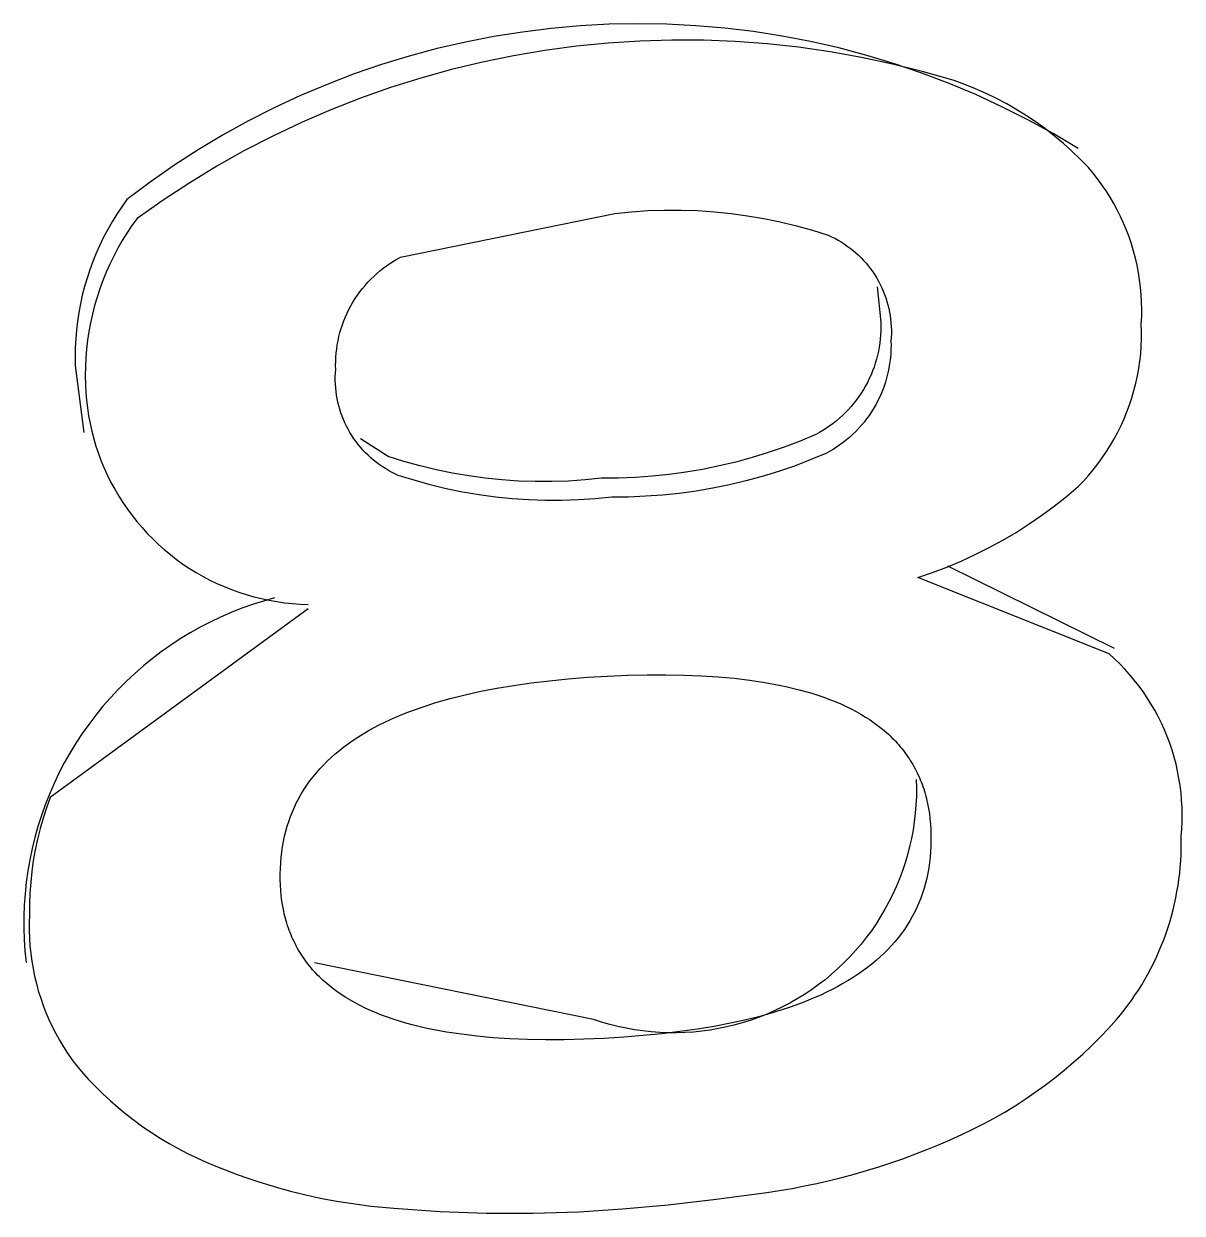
# Model space of a CAD drawing. Header units: millimetres. Extents: x -582 to 3448, y -204 to 2611.
# Drawn here: x 611.233 to 612.703, y 677.63 to 679.139 of the extents above; entities that cross this region are included whole.
import ezdxf

# ---------------------------------------------------------------- set-up
doc = ezdxf.new("R2010")
doc.units = ezdxf.units.MM
doc.header["$MEASUREMENT"] = 0
doc.layers.add('Utwórz2D linie widoczne', color=7, linetype='Continuous', true_color=0x000000)

msp = doc.modelspace()

# ---------------------------------------------------------------- linework, layer by layer
at = {"layer": 'Utwórz2D linie widoczne'}
for p, q in [((611.9392, 679.136), (611.9026, 679.1328)), ((611.9759, 679.138), (611.9392, 679.136)), ((612.0126, 679.1387), (611.9759, 679.138)), ((612.0494, 679.1381), (612.0126, 679.1387)), ((612.0861, 679.1362), (612.0494, 679.1381)), ((612.1227, 679.1331), (612.0861, 679.1362)), ((612.1592, 679.1287), (612.1227, 679.1331)), ((611.8298, 679.1225), (611.7937, 679.1154)), ((611.8661, 679.1282), (611.8298, 679.1225)), ((611.9026, 679.1328), (611.8661, 679.1282)), ((612.0554, 679.1179), (612.015, 679.1167)), ((612.0958, 679.1177), (612.0554, 679.1179)), ((612.1955, 679.123), (612.1592, 679.1287)), ((612.2316, 679.1161), (612.1955, 679.123)), ((611.7579, 679.1072), (611.7224, 679.0977)), ((611.7937, 679.1154), (611.7579, 679.1072)), ((611.8946, 679.1048), (611.8547, 679.0981)), ((611.9346, 679.1102), (611.8946, 679.1048)), ((611.9748, 679.1141), (611.9346, 679.1102)), ((612.015, 679.1167), (611.9748, 679.1141)), ((612.1361, 679.1161), (612.0958, 679.1177)), ((612.1764, 679.1132), (612.1361, 679.1161)), ((612.2165, 679.1088), (612.1764, 679.1132)), ((612.2565, 679.1031), (612.2165, 679.1088)), ((612.2675, 679.108), (612.2316, 679.1161)), ((612.2962, 679.096), (612.2565, 679.1031)), ((612.303, 679.0986), (612.2675, 679.108)), ((611.7224, 679.0977), (611.6872, 679.0869)), ((611.8152, 679.09), (611.7759, 679.0806)), ((611.8547, 679.0981), (611.8152, 679.09)), ((612.3357, 679.0875), (612.2962, 679.096)), ((612.3382, 679.088), (612.303, 679.0986)), ((612.373, 679.0761), (612.3382, 679.088)), ((611.6525, 679.075), (611.6181, 679.0618)), ((611.6872, 679.0869), (611.6525, 679.075)), ((611.7759, 679.0806), (611.737, 679.0698)), ((612.3749, 679.0777), (612.3357, 679.0875)), ((612.4074, 679.0631), (612.373, 679.0761)), ((612.4137, 679.0666), (612.3749, 679.0777)), ((611.6181, 679.0618), (611.5843, 679.0475)), ((611.6985, 679.0577), (611.6604, 679.0443)), ((611.737, 679.0698), (611.6985, 679.0577)), ((612.4413, 679.0489), (612.4074, 679.0631)), ((612.4275, 679.0616), (612.4137, 679.0666)), ((612.441, 679.0562), (612.4275, 679.0616)), ((611.5843, 679.0475), (611.551, 679.032)), ((611.6604, 679.0443), (611.6228, 679.0296)), ((612.4544, 679.0502), (612.441, 679.0562)), ((612.4746, 679.0335), (612.4413, 679.0489)), ((612.4676, 679.0439), (612.4544, 679.0502)), ((612.4806, 679.037), (612.4676, 679.0439)), ((611.551, 679.032), (611.5182, 679.0154)), ((611.6228, 679.0296), (611.5858, 679.0135)), ((612.5075, 679.0169), (612.4746, 679.0335)), ((612.4933, 679.0297), (612.4806, 679.037)), ((612.5057, 679.022), (612.4933, 679.0297)), ((611.5182, 679.0154), (611.486, 678.9976)), ((611.5858, 679.0135), (611.5493, 678.9963)), ((612.5179, 679.0138), (612.5057, 679.022)), ((612.5397, 678.9993), (612.5075, 679.0169)), ((612.5297, 679.0053), (612.5179, 679.0138)), ((611.486, 678.9976), (611.4545, 678.9787)), ((612.5413, 678.9963), (612.5297, 679.0053)), ((612.5713, 678.9805), (612.5397, 678.9993)), ((611.5493, 678.9963), (611.5134, 678.9778)), ((612.5525, 678.9869), (612.5413, 678.9963)), ((612.5634, 678.9771), (612.5525, 678.9869)), ((611.4545, 678.9787), (611.4236, 678.9588)), ((611.5134, 678.9778), (611.4782, 678.958)), ((612.574, 678.967), (612.5634, 678.9771)), ((612.5842, 678.9565), (612.574, 678.967)), ((611.4236, 678.9588), (611.3934, 678.9377)), ((611.4782, 678.958), (611.4437, 678.9371)), ((612.5902, 678.9493), (612.5842, 678.9565)), ((611.3934, 678.9377), (611.364, 678.9157)), ((611.4437, 678.9371), (611.4099, 678.915)), ((612.596, 678.942), (612.5902, 678.9493)), ((612.6015, 678.9344), (612.596, 678.942)), ((612.6068, 678.9267), (612.6015, 678.9344)), ((612.6118, 678.9188), (612.6068, 678.9267)), ((611.364, 678.9157), (611.3575, 678.9066)), ((611.4099, 678.915), (611.3769, 678.8917)), ((612.6165, 678.9107), (612.6118, 678.9188)), ((612.6209, 678.9025), (612.6165, 678.9107)), ((611.3512, 678.8972), (611.3453, 678.8876)), ((611.3575, 678.9066), (611.3512, 678.8972)), ((611.3769, 678.8917), (611.3703, 678.8826)), ((611.7113, 678.8427), (611.9832, 678.898)), ((611.9832, 678.898), (612.0042, 678.9002)), ((612.0042, 678.9002), (612.0253, 678.9016)), ((612.0253, 678.9016), (612.0464, 678.9023)), ((612.0464, 678.9023), (612.0675, 678.9023)), ((612.0675, 678.9023), (612.0886, 678.9016)), ((612.0886, 678.9016), (612.1097, 678.9002)), ((612.1097, 678.9002), (612.1307, 678.8981)), ((612.1307, 678.8981), (612.1516, 678.8952)), ((612.1516, 678.8952), (612.1724, 678.8917)), ((612.1724, 678.8917), (612.1931, 678.8874)), ((612.6251, 678.8941), (612.6209, 678.9025)), ((612.629, 678.8856), (612.6251, 678.8941)), ((611.3397, 678.8779), (611.3345, 678.868)), ((611.3453, 678.8876), (611.3397, 678.8779)), ((611.3703, 678.8826), (611.3641, 678.8732)), ((612.1931, 678.8874), (612.2136, 678.8825)), ((612.2136, 678.8825), (612.234, 678.8768)), ((612.234, 678.8768), (612.2541, 678.8705)), ((612.6326, 678.877), (612.629, 678.8856)), ((612.6359, 678.8682), (612.6326, 678.877)), ((611.3345, 678.868), (611.3296, 678.8578)), ((611.3582, 678.8636), (611.3526, 678.8539)), ((611.3641, 678.8732), (611.3582, 678.8636)), ((612.2541, 678.8705), (612.2583, 678.8685)), ((612.2583, 678.8685), (612.2625, 678.8665)), ((612.2625, 678.8665), (612.2665, 678.8642)), ((612.2665, 678.8642), (612.2705, 678.8619)), ((612.2705, 678.8619), (612.2744, 678.8594)), ((612.6389, 678.8594), (612.6359, 678.8682)), ((611.325, 678.8476), (611.3208, 678.8372)), ((611.3296, 678.8578), (611.325, 678.8476)), ((611.3526, 678.8539), (611.3474, 678.844)), ((612.2744, 678.8594), (612.2782, 678.8567)), ((612.2782, 678.8567), (612.282, 678.854)), ((612.282, 678.854), (612.2856, 678.8511)), ((612.2856, 678.8511), (612.2891, 678.8481)), ((612.2891, 678.8481), (612.2925, 678.845)), ((612.6416, 678.8504), (612.6389, 678.8594)), ((612.644, 678.8414), (612.6416, 678.8504)), ((611.3208, 678.8372), (611.3169, 678.8266)), ((611.3424, 678.8339), (611.3379, 678.8236)), ((611.3474, 678.844), (611.3424, 678.8339)), ((611.6892, 678.8285), (611.6934, 678.8316)), ((611.6934, 678.8316), (611.6978, 678.8346)), ((611.6978, 678.8346), (611.7022, 678.8375)), ((611.7022, 678.8375), (611.7067, 678.8402)), ((611.7067, 678.8402), (611.7113, 678.8427)), ((612.2925, 678.845), (612.2958, 678.8417)), ((612.2958, 678.8417), (612.299, 678.8383)), ((612.299, 678.8383), (612.3021, 678.8349)), ((612.3021, 678.8349), (612.305, 678.8313)), ((612.305, 678.8313), (612.3079, 678.8276)), ((612.646, 678.8323), (612.644, 678.8414)), ((612.6478, 678.8231), (612.646, 678.8323)), ((611.3169, 678.8266), (611.3134, 678.816)), ((611.3379, 678.8236), (611.3336, 678.8132)), ((611.6734, 678.8146), (611.6772, 678.8182)), ((611.6772, 678.8182), (611.6811, 678.8218)), ((611.6811, 678.8218), (611.6851, 678.8252)), ((611.6851, 678.8252), (611.6892, 678.8285)), ((612.3079, 678.8276), (612.3106, 678.8239)), ((612.3106, 678.8239), (612.3131, 678.82)), ((612.3131, 678.82), (612.3156, 678.8161)), ((612.6493, 678.8139), (612.6478, 678.8231)), ((611.3102, 678.8052), (611.3074, 678.7943)), ((611.3134, 678.816), (611.3102, 678.8052)), ((611.3298, 678.8026), (611.3262, 678.792)), ((611.3336, 678.8132), (611.3298, 678.8026)), ((611.6597, 678.7986), (611.6629, 678.8028)), ((611.6629, 678.8028), (611.6663, 678.8068)), ((611.6663, 678.8068), (611.6698, 678.8107)), ((611.6698, 678.8107), (611.6734, 678.8146)), ((612.3156, 678.8161), (612.3178, 678.812)), ((612.3162, 678.8048), (612.3208, 678.76)), ((612.3178, 678.812), (612.32, 678.8079)), ((612.32, 678.8079), (612.322, 678.8037)), ((612.322, 678.8037), (612.3239, 678.7995)), ((612.6504, 678.8046), (612.6493, 678.8139)), ((612.6513, 678.7953), (612.6504, 678.8046)), ((611.3074, 678.7943), (611.305, 678.7833)), ((611.3262, 678.792), (611.3231, 678.7812)), ((611.6509, 678.7855), (611.6537, 678.79)), ((611.6537, 678.79), (611.6566, 678.7943)), ((611.6566, 678.7943), (611.6597, 678.7986)), ((612.3239, 678.7995), (612.3256, 678.7952)), ((612.3256, 678.7952), (612.3271, 678.7908)), ((612.3271, 678.7908), (612.3285, 678.7864)), ((612.3285, 678.7864), (612.3298, 678.782)), ((612.6518, 678.7859), (612.6513, 678.7953)), ((612.652, 678.7766), (612.6518, 678.7859)), ((611.3029, 678.7723), (611.3012, 678.7611)), ((611.305, 678.7833), (611.3029, 678.7723)), ((611.3231, 678.7812), (611.3203, 678.7703)), ((611.6414, 678.7667), (611.6435, 678.7715)), ((611.6435, 678.7715), (611.6458, 678.7763)), ((611.6458, 678.7763), (611.6483, 678.7809)), ((611.6483, 678.7809), (611.6509, 678.7855)), ((612.3298, 678.782), (612.3309, 678.7775)), ((612.3309, 678.7775), (612.3319, 678.7729)), ((612.3319, 678.7729), (612.3326, 678.7684)), ((612.6519, 678.7672), (612.652, 678.7766)), ((611.3012, 678.7611), (611.2999, 678.75)), ((611.3178, 678.7593), (611.3158, 678.7483)), ((611.3203, 678.7703), (611.3178, 678.7593)), ((611.6359, 678.7519), (611.6375, 678.7569)), ((611.6375, 678.7569), (611.6394, 678.7619)), ((611.6394, 678.7619), (611.6414, 678.7667)), ((612.3208, 678.76), (612.3209, 678.7548)), ((612.3326, 678.7684), (612.3333, 678.7638)), ((612.3333, 678.7638), (612.3337, 678.7592)), ((612.3337, 678.7592), (612.3341, 678.7545)), ((612.6514, 678.7579), (612.6519, 678.7672)), ((612.6517, 678.7484), (612.6514, 678.7579)), ((611.2999, 678.75), (611.299, 678.7388)), ((611.3158, 678.7483), (611.3141, 678.7371)), ((611.632, 678.7366), (611.6331, 678.7418)), ((611.6331, 678.7418), (611.6344, 678.7469)), ((611.6344, 678.7469), (611.6359, 678.7519)), ((612.3206, 678.7442), (612.3202, 678.739)), ((612.3208, 678.7495), (612.3206, 678.7442)), ((612.3209, 678.7548), (612.3208, 678.7495)), ((612.3342, 678.7453), (612.334, 678.7406)), ((612.3341, 678.7545), (612.3342, 678.7499)), ((612.3342, 678.7499), (612.3342, 678.7453)), ((612.6517, 678.7389), (612.6517, 678.7484)), ((611.2984, 678.7276), (611.2983, 678.7163)), ((611.299, 678.7388), (611.2984, 678.7276)), ((611.3128, 678.726), (611.3119, 678.7148)), ((611.3141, 678.7371), (611.3128, 678.726)), ((611.6297, 678.721), (611.6303, 678.7262)), ((611.6303, 678.7262), (611.631, 678.7314)), ((611.631, 678.7314), (611.632, 678.7366)), ((612.3188, 678.7286), (612.3178, 678.7234)), ((612.3195, 678.7338), (612.3188, 678.7286)), ((612.3202, 678.739), (612.3195, 678.7338)), ((612.334, 678.7406), (612.3337, 678.736)), ((612.3337, 678.736), (612.3338, 678.7308)), ((612.3338, 678.7308), (612.3337, 678.7255)), ((612.6506, 678.72), (612.6513, 678.7295)), ((612.6513, 678.7295), (612.6517, 678.7389)), ((611.2983, 678.7163), (611.2985, 678.7051)), ((611.3119, 678.7148), (611.3113, 678.7036)), ((611.6289, 678.7052), (611.629, 678.7105)), ((611.629, 678.7105), (611.6292, 678.7158)), ((611.6292, 678.7158), (611.6297, 678.721)), ((612.3153, 678.7132), (612.3138, 678.7081)), ((612.3166, 678.7183), (612.3153, 678.7132)), ((612.3178, 678.7234), (612.3166, 678.7183)), ((612.333, 678.715), (612.3324, 678.7098)), ((612.3335, 678.7202), (612.333, 678.715)), ((612.3337, 678.7255), (612.3335, 678.7202)), ((612.6482, 678.7012), (612.6495, 678.7106)), ((612.6495, 678.7106), (612.6506, 678.72)), ((611.2985, 678.7051), (611.3093, 678.6202)), ((611.3113, 678.7036), (611.3111, 678.6923)), ((611.6287, 678.6954), (611.629, 678.7)), ((611.629, 678.7), (611.6289, 678.7052)), ((612.3104, 678.6982), (612.3084, 678.6933)), ((612.3122, 678.7031), (612.3104, 678.6982)), ((612.3138, 678.7081), (612.3122, 678.7031)), ((612.3307, 678.6994), (612.3295, 678.6943)), ((612.3316, 678.7046), (612.3307, 678.6994)), ((612.3324, 678.7098), (612.3316, 678.7046)), ((612.6465, 678.6919), (612.6482, 678.7012)), ((611.3111, 678.6923), (611.3113, 678.6811)), ((611.3113, 678.6811), (611.3118, 678.6711)), ((611.6285, 678.6907), (611.6287, 678.6954)), ((611.6285, 678.6861), (611.6285, 678.6907)), ((611.6287, 678.6815), (611.6285, 678.6861)), ((611.629, 678.6769), (611.6287, 678.6815)), ((612.3039, 678.6838), (612.3014, 678.6792)), ((612.3062, 678.6885), (612.3039, 678.6838)), ((612.3084, 678.6933), (612.3062, 678.6885)), ((612.3267, 678.6841), (612.3251, 678.6791)), ((612.3282, 678.6892), (612.3267, 678.6841)), ((612.3295, 678.6943), (612.3282, 678.6892)), ((612.6421, 678.6734), (612.6445, 678.6826)), ((612.6445, 678.6826), (612.6465, 678.6919)), ((611.3118, 678.6711), (611.3126, 678.6612)), ((611.6295, 678.6723), (611.629, 678.6769)), ((611.6301, 678.6677), (611.6295, 678.6723)), ((611.6309, 678.6632), (611.6301, 678.6677)), ((612.293, 678.6658), (612.2899, 678.6615)), ((612.296, 678.6702), (612.293, 678.6658)), ((612.2988, 678.6746), (612.296, 678.6702)), ((612.3014, 678.6792), (612.2988, 678.6746)), ((612.3213, 678.6693), (612.3191, 678.6645)), ((612.3232, 678.6742), (612.3213, 678.6693)), ((612.3251, 678.6791), (612.3232, 678.6742)), ((612.6395, 678.6643), (612.6421, 678.6734)), ((611.3126, 678.6612), (611.3138, 678.6513)), ((611.3138, 678.6513), (611.3153, 678.6415)), ((611.6318, 678.6586), (611.6309, 678.6632)), ((611.6329, 678.6541), (611.6318, 678.6586)), ((611.6342, 678.6497), (611.6329, 678.6541)), ((612.2833, 678.6533), (612.2798, 678.6494)), ((612.2867, 678.6574), (612.2833, 678.6533)), ((612.2899, 678.6615), (612.2867, 678.6574)), ((612.3116, 678.6506), (612.3089, 678.6462)), ((612.3143, 678.6552), (612.3116, 678.6506)), ((612.3168, 678.6598), (612.3143, 678.6552)), ((612.3191, 678.6645), (612.3168, 678.6598)), ((612.6332, 678.6464), (612.6365, 678.6553)), ((612.6365, 678.6553), (612.6395, 678.6643)), ((611.3153, 678.6415), (611.3172, 678.6317)), ((611.6356, 678.6453), (611.6342, 678.6497)), ((611.6371, 678.6409), (611.6356, 678.6453)), ((611.6388, 678.6366), (611.6371, 678.6409)), ((611.6407, 678.6324), (611.6388, 678.6366)), ((612.2685, 678.6384), (612.2645, 678.635)), ((612.2724, 678.642), (612.2685, 678.6384)), ((612.2762, 678.6456), (612.2724, 678.642)), ((612.2798, 678.6494), (612.2762, 678.6456)), ((612.3028, 678.6375), (612.2996, 678.6334)), ((612.3059, 678.6418), (612.3028, 678.6375)), ((612.3089, 678.6462), (612.3059, 678.6418)), ((612.6258, 678.629), (612.6296, 678.6376)), ((612.6296, 678.6376), (612.6332, 678.6464)), ((611.3172, 678.6317), (611.3193, 678.622)), ((611.3193, 678.622), (611.3219, 678.6123)), ((611.6427, 678.6282), (611.6407, 678.6324)), ((611.6448, 678.6242), (611.6427, 678.6282)), ((611.6471, 678.6201), (611.6448, 678.6242)), ((611.6495, 678.6162), (611.6471, 678.6201)), ((612.2429, 678.6201), (612.2382, 678.6176)), ((612.2474, 678.6228), (612.2429, 678.6201)), ((612.2518, 678.6256), (612.2474, 678.6228)), ((612.2562, 678.6286), (612.2518, 678.6256)), ((612.2604, 678.6317), (612.2562, 678.6286)), ((612.2645, 678.635), (612.2604, 678.6317)), ((612.2891, 678.6216), (612.2853, 678.618)), ((612.2927, 678.6254), (612.2891, 678.6216)), ((612.2962, 678.6293), (612.2927, 678.6254)), ((612.2996, 678.6334), (612.2962, 678.6293)), ((612.6171, 678.6121), (612.6216, 678.6205)), ((612.6216, 678.6205), (612.6258, 678.629)), ((611.3219, 678.6123), (611.3247, 678.6028)), ((611.6521, 678.6123), (611.6495, 678.6162)), ((611.6548, 678.6086), (611.6521, 678.6123)), ((611.6576, 678.6049), (611.6548, 678.6086)), ((611.6605, 678.6014), (611.6576, 678.6049)), ((611.6955, 678.5898), (611.6604, 678.6122)), ((612.2184, 678.6093), (612.1983, 678.6017)), ((612.2382, 678.6176), (612.2184, 678.6093)), ((612.2733, 678.6077), (612.269, 678.6046)), ((612.2774, 678.611), (612.2733, 678.6077)), ((612.2814, 678.6144), (612.2774, 678.611)), ((612.2853, 678.618), (612.2814, 678.6144)), ((612.6123, 678.6039), (612.6171, 678.6121)), ((611.3247, 678.6028), (611.3279, 678.5934)), ((611.3279, 678.5934), (611.3314, 678.584)), ((611.6636, 678.5979), (611.6605, 678.6014)), ((611.6668, 678.5945), (611.6636, 678.5979)), ((611.6701, 678.5913), (611.6668, 678.5945)), ((611.6735, 678.5882), (611.6701, 678.5913)), ((611.7156, 678.5835), (611.6955, 678.5898)), ((612.178, 678.5947), (612.1574, 678.5883)), ((612.1983, 678.6017), (612.178, 678.5947)), ((612.2511, 678.5936), (612.2313, 678.5853)), ((612.2557, 678.5961), (612.2511, 678.5936)), ((612.2603, 678.5988), (612.2557, 678.5961)), ((612.2647, 678.6016), (612.2603, 678.5988)), ((612.269, 678.6046), (612.2647, 678.6016)), ((612.6019, 678.588), (612.6073, 678.5959)), ((612.6073, 678.5959), (612.6123, 678.6039)), ((611.3314, 678.584), (611.3352, 678.5748)), ((611.3352, 678.5748), (611.3394, 678.5658)), ((611.677, 678.5852), (611.6735, 678.5882)), ((611.6806, 678.5823), (611.677, 678.5852)), ((611.6843, 678.5795), (611.6806, 678.5823)), ((611.6881, 678.5769), (611.6843, 678.5795)), ((611.692, 678.5744), (611.6881, 678.5769)), ((611.736, 678.5778), (611.7156, 678.5835)), ((611.7565, 678.5729), (611.736, 678.5778)), ((612.1158, 678.5777), (612.0947, 678.5734)), ((612.1367, 678.5827), (612.1158, 678.5777)), ((612.1574, 678.5883), (612.1367, 678.5827)), ((612.2112, 678.5776), (612.1909, 678.5707)), ((612.2313, 678.5853), (612.2112, 678.5776)), ((612.5905, 678.5729), (612.5963, 678.5804)), ((612.5963, 678.5804), (612.6019, 678.588)), ((611.3394, 678.5658), (611.3438, 678.5569)), ((611.696, 678.572), (611.692, 678.5744)), ((611.7, 678.5698), (611.696, 678.572)), ((611.7042, 678.5678), (611.7, 678.5698)), ((611.7083, 678.5658), (611.7042, 678.5678)), ((611.7285, 678.5595), (611.7083, 678.5658)), ((611.7772, 678.5686), (611.7565, 678.5729)), ((611.798, 678.565), (611.7772, 678.5686)), ((611.8189, 678.5622), (611.798, 678.565)), ((611.8399, 678.5601), (611.8189, 678.5622)), ((611.861, 678.5586), (611.8399, 678.5601)), ((611.9454, 678.5601), (611.9243, 678.5586)), ((611.9664, 678.5622), (611.9454, 678.5601)), ((611.9879, 678.5623), (611.9664, 678.5622)), ((612.0094, 678.5632), (611.9879, 678.5623)), ((612.0308, 678.5647), (612.0094, 678.5632)), ((612.0522, 678.5669), (612.0308, 678.5647)), ((612.0735, 678.5698), (612.0522, 678.5669)), ((612.0947, 678.5734), (612.0735, 678.5698)), ((612.1703, 678.5643), (612.1496, 678.5587)), ((612.1909, 678.5707), (612.1703, 678.5643)), ((612.578, 678.5586), (612.5843, 678.5657)), ((612.5843, 678.5657), (612.5905, 678.5729)), ((611.3438, 678.5569), (611.3486, 678.5481)), ((611.3486, 678.5481), (611.3536, 678.5396)), ((611.7488, 678.5538), (611.7285, 678.5595)), ((611.7694, 678.5489), (611.7488, 678.5538)), ((611.7901, 678.5446), (611.7694, 678.5489)), ((611.8109, 678.541), (611.7901, 678.5446)), ((611.8821, 678.5579), (611.861, 678.5586)), ((611.9032, 678.5579), (611.8821, 678.5579)), ((611.9243, 678.5586), (611.9032, 678.5579)), ((612.0864, 678.5458), (612.0651, 678.5429)), ((612.1076, 678.5494), (612.0864, 678.5458)), ((612.1287, 678.5537), (612.1076, 678.5494)), ((612.1496, 678.5587), (612.1287, 678.5537)), ((612.5564, 678.5391), (612.5714, 678.5518)), ((612.5714, 678.5518), (612.578, 678.5586)), ((611.3536, 678.5396), (611.359, 678.5312)), ((611.359, 678.5312), (611.3646, 678.5229)), ((611.8318, 678.5382), (611.8109, 678.541)), ((611.8528, 678.536), (611.8318, 678.5382)), ((611.8739, 678.5346), (611.8528, 678.536)), ((611.895, 678.5339), (611.8739, 678.5346)), ((611.9161, 678.5339), (611.895, 678.5339)), ((611.9372, 678.5346), (611.9161, 678.5339)), ((611.9583, 678.5361), (611.9372, 678.5346)), ((611.9793, 678.5382), (611.9583, 678.5361)), ((612.0008, 678.5383), (611.9793, 678.5382)), ((612.0223, 678.5392), (612.0008, 678.5383)), ((612.0437, 678.5407), (612.0223, 678.5392)), ((612.0651, 678.5429), (612.0437, 678.5407)), ((612.541, 678.5269), (612.5564, 678.5391)), ((611.3646, 678.5229), (611.3705, 678.5149)), ((611.3705, 678.5149), (611.3767, 678.5071)), ((612.509, 678.5041), (612.5252, 678.5152)), ((612.5252, 678.5152), (612.541, 678.5269)), ((611.3767, 678.5071), (611.3832, 678.4996)), ((611.3832, 678.4996), (611.3899, 678.4922)), ((612.4925, 678.4935), (612.509, 678.5041)), ((611.3899, 678.4922), (611.3969, 678.4851)), ((611.3969, 678.4851), (611.4041, 678.4782)), ((612.4756, 678.4835), (612.4925, 678.4935)), ((611.4041, 678.4782), (611.4115, 678.4716)), ((611.4115, 678.4716), (611.4192, 678.4652)), ((612.4407, 678.4653), (612.4583, 678.4741)), ((612.4583, 678.4741), (612.4756, 678.4835)), ((611.4192, 678.4652), (611.4271, 678.4592)), ((611.4271, 678.4592), (611.4352, 678.4533)), ((612.4048, 678.4495), (612.4229, 678.4571)), ((612.4229, 678.4571), (612.4407, 678.4653)), ((611.4352, 678.4533), (611.4434, 678.4478)), ((611.4434, 678.4478), (611.4519, 678.4426)), ((611.4519, 678.4426), (611.4606, 678.4376)), ((612.3678, 678.4363), (612.3864, 678.4426)), ((612.3864, 678.4426), (612.4048, 678.4495)), ((612.6172, 678.346), (612.406, 678.4507)), ((611.4606, 678.4376), (611.4694, 678.433)), ((611.4694, 678.433), (611.4783, 678.4287)), ((611.4783, 678.4287), (611.4875, 678.4246)), ((611.4875, 678.4246), (611.4967, 678.4209)), ((612.6106, 678.3394), (612.3678, 678.4363)), ((611.4967, 678.4209), (611.5061, 678.4176)), ((611.5061, 678.4176), (611.5155, 678.4145)), ((611.5155, 678.4145), (611.5251, 678.4118)), ((611.5251, 678.4118), (611.5348, 678.4094)), ((611.5348, 678.4094), (611.5445, 678.4073)), ((611.5512, 678.4103), (611.5372, 678.4063)), ((611.5939, 678.3966), (611.2667, 678.1572)), ((611.5097, 678.3971), (611.4962, 678.3917)), ((611.5234, 678.4019), (611.5097, 678.3971)), ((611.5372, 678.4063), (611.5234, 678.4019)), ((611.5445, 678.4073), (611.5543, 678.4056)), ((611.5543, 678.4056), (611.5642, 678.4042)), ((611.5642, 678.4042), (611.5741, 678.4032)), ((611.5741, 678.4032), (611.584, 678.4025)), ((611.584, 678.4025), (611.594, 678.4021)), ((611.4697, 678.3797), (611.4568, 678.373)), ((611.4828, 678.3859), (611.4697, 678.3797)), ((611.4962, 678.3917), (611.4828, 678.3859)), ((611.4441, 678.3659), (611.4317, 678.3583)), ((611.4568, 678.373), (611.4441, 678.3659)), ((611.4196, 678.3504), (611.4077, 678.342)), ((611.4317, 678.3583), (611.4196, 678.3504)), ((611.4077, 678.342), (611.3961, 678.3332)), ((612.6174, 678.3332), (612.6106, 678.3394)), ((611.3849, 678.324), (611.3739, 678.3145)), ((611.3961, 678.3332), (611.3849, 678.324)), ((612.624, 678.3268), (612.6174, 678.3332)), ((612.6304, 678.3201), (612.624, 678.3268)), ((612.6366, 678.3132), (612.6304, 678.3201)), ((611.3633, 678.3046), (611.353, 678.2943)), ((611.3739, 678.3145), (611.3633, 678.3046)), ((611.8772, 678.3026), (611.9002, 678.3053)), ((611.9002, 678.3053), (611.9241, 678.3076)), ((611.9241, 678.3076), (611.9487, 678.3096)), ((611.9487, 678.3096), (611.9741, 678.3111)), ((611.9741, 678.3111), (611.9995, 678.3122)), ((611.9995, 678.3122), (612.0241, 678.3128)), ((612.0241, 678.3128), (612.0479, 678.3129)), ((612.0479, 678.3129), (612.0708, 678.3125)), ((612.0708, 678.3125), (612.093, 678.3116)), ((612.093, 678.3116), (612.1143, 678.3102)), ((612.1143, 678.3102), (612.1349, 678.3083)), ((612.1349, 678.3083), (612.1546, 678.306)), ((612.1546, 678.306), (612.1735, 678.3031)), ((612.1735, 678.3031), (612.1916, 678.2998)), ((612.6425, 678.3061), (612.6366, 678.3132)), ((612.6482, 678.2989), (612.6425, 678.3061)), ((611.353, 678.2943), (611.3431, 678.2837)), ((611.7932, 678.2875), (611.813, 678.2919)), ((611.813, 678.2919), (611.8336, 678.2958)), ((611.8336, 678.2958), (611.855, 678.2994)), ((611.855, 678.2994), (611.8772, 678.3026)), ((612.1916, 678.2998), (612.2004, 678.2979)), ((612.2004, 678.2979), (612.2089, 678.296)), ((612.2089, 678.296), (612.2172, 678.2939)), ((612.2172, 678.2939), (612.2254, 678.2917)), ((612.2254, 678.2917), (612.2333, 678.2893)), ((612.2333, 678.2893), (612.241, 678.2868)), ((612.6536, 678.2914), (612.6482, 678.2989)), ((612.6588, 678.2837), (612.6536, 678.2914)), ((611.3431, 678.2837), (611.3335, 678.2728)), ((611.7386, 678.2719), (611.756, 678.2775)), ((611.756, 678.2775), (611.7742, 678.2827)), ((611.7742, 678.2827), (611.7932, 678.2875)), ((612.241, 678.2868), (612.2486, 678.2843)), ((612.2486, 678.2843), (612.2559, 678.2815)), ((612.2559, 678.2815), (612.263, 678.2787)), ((612.263, 678.2787), (612.2699, 678.2758)), ((612.2699, 678.2758), (612.2767, 678.2727)), ((612.6637, 678.2759), (612.6588, 678.2837)), ((612.6684, 678.268), (612.6637, 678.2759)), ((611.3244, 678.2615), (611.3156, 678.2499)), ((611.3335, 678.2728), (611.3244, 678.2615)), ((611.6987, 678.2561), (611.7063, 678.2595)), ((611.7063, 678.2595), (611.714, 678.2627)), ((611.714, 678.2627), (611.722, 678.2659)), ((611.722, 678.2659), (611.7302, 678.2689)), ((611.7302, 678.2689), (611.7386, 678.2719)), ((612.2767, 678.2727), (612.2832, 678.2695)), ((612.2832, 678.2695), (612.2895, 678.2662)), ((612.2895, 678.2662), (612.2956, 678.2627)), ((612.2956, 678.2627), (612.3015, 678.2591)), ((612.3015, 678.2591), (612.3072, 678.2555)), ((612.6728, 678.2598), (612.6684, 678.268)), ((612.6769, 678.2516), (612.6728, 678.2598)), ((611.3156, 678.2499), (611.3072, 678.2381)), ((611.6703, 678.2416), (611.6771, 678.2454)), ((611.6771, 678.2454), (611.6841, 678.2491)), ((611.6841, 678.2491), (611.6913, 678.2526)), ((611.6913, 678.2526), (611.6987, 678.2561)), ((612.3072, 678.2555), (612.3127, 678.2516)), ((612.3127, 678.2516), (612.318, 678.2477)), ((612.318, 678.2477), (612.3231, 678.2436)), ((612.3231, 678.2436), (612.3256, 678.2416)), ((612.6807, 678.2431), (612.6769, 678.2516)), ((612.6842, 678.2346), (612.6807, 678.2431)), ((611.3072, 678.2381), (611.2992, 678.2259)), ((611.6451, 678.2255), (611.6511, 678.2297)), ((611.6511, 678.2297), (611.6573, 678.2338)), ((611.6573, 678.2338), (611.6637, 678.2378)), ((611.6637, 678.2378), (611.6703, 678.2416)), ((612.3256, 678.2416), (612.328, 678.2395)), ((612.328, 678.2395), (612.3304, 678.2373)), ((612.3304, 678.2373), (612.3327, 678.2352)), ((612.3327, 678.2352), (612.3349, 678.233)), ((612.3349, 678.233), (612.3372, 678.2307)), ((612.3372, 678.2307), (612.3393, 678.2285)), ((612.3393, 678.2285), (612.3414, 678.2262)), ((612.6875, 678.226), (612.6842, 678.2346)), ((611.2916, 678.2135), (611.2845, 678.2009)), ((611.2992, 678.2259), (611.2916, 678.2135)), ((611.6284, 678.2124), (611.6338, 678.2169)), ((611.6338, 678.2169), (611.6394, 678.2213)), ((611.6394, 678.2213), (611.6451, 678.2255)), ((612.3414, 678.2262), (612.3435, 678.2239)), ((612.3435, 678.2239), (612.3455, 678.2215)), ((612.3455, 678.2215), (612.3475, 678.2191)), ((612.3475, 678.2191), (612.3494, 678.2167)), ((612.3494, 678.2167), (612.3513, 678.2143)), ((612.3513, 678.2143), (612.3531, 678.2118)), ((612.6904, 678.2172), (612.6875, 678.226)), ((612.6931, 678.2084), (612.6904, 678.2172)), ((611.2845, 678.2009), (611.2778, 678.188)), ((611.6088, 678.1935), (611.6134, 678.1983)), ((611.6134, 678.1983), (611.6182, 678.2031)), ((611.6182, 678.2031), (611.6232, 678.2078)), ((611.6232, 678.2078), (611.6284, 678.2124)), ((612.3531, 678.2118), (612.3548, 678.2093)), ((612.3548, 678.2093), (612.3566, 678.2068)), ((612.3566, 678.2068), (612.3582, 678.2042)), ((612.3582, 678.2042), (612.3598, 678.2016)), ((612.3598, 678.2016), (612.3614, 678.199)), ((612.3614, 678.199), (612.3629, 678.1963)), ((612.6955, 678.1994), (612.6931, 678.2084)), ((612.6975, 678.1904), (612.6955, 678.1994)), ((611.2778, 678.188), (611.2716, 678.1749)), ((611.5963, 678.1782), (611.6003, 678.1834)), ((611.6003, 678.1834), (611.6045, 678.1885)), ((611.6045, 678.1885), (611.6088, 678.1935)), ((612.3629, 678.1963), (612.3643, 678.1936)), ((612.3643, 678.1936), (612.3658, 678.1909)), ((612.3658, 678.1909), (612.3671, 678.1882)), ((612.3671, 678.1882), (612.3684, 678.1854)), ((612.3684, 678.1854), (612.3697, 678.1826)), ((612.3697, 678.1826), (612.3709, 678.1797)), ((612.6992, 678.1814), (612.6975, 678.1904)), ((611.2716, 678.1749), (611.2658, 678.1615)), ((611.5855, 678.162), (611.5889, 678.1675)), ((611.5889, 678.1675), (611.5925, 678.1729)), ((611.5925, 678.1729), (611.5963, 678.1782)), ((612.3658, 678.1799), (612.366, 678.1692)), ((612.366, 678.1692), (612.3659, 678.1585)), ((612.3709, 678.1797), (612.372, 678.1769)), ((612.372, 678.1769), (612.3731, 678.174)), ((612.3731, 678.174), (612.3742, 678.171)), ((612.3742, 678.171), (612.3752, 678.1681)), ((612.3752, 678.1681), (612.3761, 678.1651)), ((612.7007, 678.1722), (612.6992, 678.1814)), ((612.7018, 678.1631), (612.7007, 678.1722)), ((611.2658, 678.1615), (611.2604, 678.148)), ((611.2667, 678.1572), (611.2619, 678.1442)), ((611.5794, 678.1507), (611.5808, 678.1535)), ((611.5808, 678.1535), (611.5824, 678.1564)), ((611.5824, 678.1564), (611.5855, 678.162)), ((612.3659, 678.1585), (612.3654, 678.1478)), ((612.3761, 678.1651), (612.377, 678.1621)), ((612.377, 678.1621), (612.3779, 678.159)), ((612.3779, 678.159), (612.3787, 678.1559)), ((612.3787, 678.1559), (612.3794, 678.1528)), ((612.3794, 678.1528), (612.3801, 678.1497)), ((612.7026, 678.1539), (612.7018, 678.1631)), ((612.7031, 678.1446), (612.7026, 678.1539)), ((611.2604, 678.148), (611.2555, 678.1343)), ((611.2619, 678.1442), (611.2577, 678.131)), ((611.5716, 678.1329), (611.574, 678.139)), ((611.574, 678.139), (611.5766, 678.1449)), ((611.5766, 678.1449), (611.5794, 678.1507)), ((612.3646, 678.1371), (612.3633, 678.1264)), ((612.3654, 678.1478), (612.3646, 678.1371)), ((612.3801, 678.1497), (612.3814, 678.1433)), ((612.3814, 678.1433), (612.3824, 678.1368)), ((612.7033, 678.1354), (612.7031, 678.1446)), ((611.2555, 678.1343), (611.2511, 678.1205)), ((611.2577, 678.131), (611.2539, 678.1177)), ((611.5675, 678.1206), (611.5695, 678.1268)), ((611.5695, 678.1268), (611.5716, 678.1329)), ((612.3633, 678.1264), (612.3617, 678.1158)), ((612.3824, 678.1368), (612.3832, 678.1301)), ((612.3832, 678.1301), (612.3839, 678.1234)), ((612.3839, 678.1234), (612.3843, 678.1165)), ((612.7028, 678.1169), (612.7032, 678.1262)), ((612.7032, 678.1262), (612.7033, 678.1354)), ((611.2511, 678.1205), (611.2472, 678.1065)), ((611.2539, 678.1177), (611.2505, 678.1042)), ((611.5627, 678.1014), (611.5641, 678.1079)), ((611.5641, 678.1079), (611.5657, 678.1143)), ((611.5657, 678.1143), (611.5675, 678.1206)), ((612.3617, 678.1158), (612.3598, 678.1053)), ((612.3843, 678.1165), (612.3845, 678.1095)), ((612.3845, 678.1095), (612.3845, 678.1024)), ((612.702, 678.1077), (612.7028, 678.1169)), ((612.7022, 678.1), (612.702, 678.1077)), ((611.2437, 678.0924), (611.2407, 678.0782)), ((611.2472, 678.1065), (611.2437, 678.0924)), ((611.2505, 678.1042), (611.2476, 678.0907)), ((611.5606, 678.088), (611.5616, 678.0947)), ((611.5616, 678.0947), (611.5627, 678.1014)), ((612.3574, 678.0948), (612.3547, 678.0844)), ((612.3598, 678.1053), (612.3574, 678.0948)), ((612.3844, 678.0953), (612.384, 678.0882)), ((612.3845, 678.1024), (612.3844, 678.0953)), ((612.7019, 678.0845), (612.7021, 678.0923)), ((612.7021, 678.0923), (612.7022, 678.1)), ((611.2407, 678.0782), (611.2382, 678.0639)), ((611.2452, 678.077), (611.2433, 678.0633)), ((611.2476, 678.0907), (611.2452, 678.077)), ((611.5592, 678.0743), (611.5598, 678.0812)), ((611.5598, 678.0812), (611.5606, 678.088)), ((612.3547, 678.0844), (612.3517, 678.0742)), ((612.3834, 678.0813), (612.3826, 678.0745)), ((612.384, 678.0882), (612.3834, 678.0813)), ((612.7015, 678.0767), (612.7019, 678.0845)), ((611.2382, 678.0639), (611.2362, 678.0495)), ((611.2433, 678.0633), (611.2419, 678.0495)), ((611.5587, 678.0601), (611.5589, 678.0672)), ((611.5589, 678.0672), (611.5592, 678.0743)), ((612.3483, 678.064), (612.3445, 678.0539)), ((612.3517, 678.0742), (612.3483, 678.064)), ((612.3816, 678.0678), (612.3805, 678.0612)), ((612.3826, 678.0745), (612.3816, 678.0678)), ((612.7001, 678.0611), (612.7009, 678.0689)), ((612.7009, 678.0689), (612.7015, 678.0767)), ((611.2362, 678.0495), (611.2347, 678.035)), ((611.2419, 678.0495), (611.2409, 678.0357)), ((611.5587, 678.053), (611.5587, 678.0601)), ((611.5589, 678.046), (611.5587, 678.053)), ((612.3445, 678.0539), (612.3404, 678.044)), ((612.3775, 678.0483), (612.3757, 678.0419)), ((612.3791, 678.0547), (612.3775, 678.0483)), ((612.3805, 678.0612), (612.3791, 678.0547)), ((612.698, 678.0455), (612.6992, 678.0533)), ((612.6992, 678.0533), (612.7001, 678.0611)), ((611.2347, 678.035), (611.2337, 678.0205)), ((611.2409, 678.0357), (611.2404, 678.0218)), ((611.5594, 678.0391), (611.5589, 678.046)), ((611.56, 678.0324), (611.5594, 678.0391)), ((611.5608, 678.0258), (611.56, 678.0324)), ((612.3359, 678.0343), (612.3312, 678.0247)), ((612.3404, 678.044), (612.3359, 678.0343)), ((612.3737, 678.0357), (612.3716, 678.0296)), ((612.3757, 678.0419), (612.3737, 678.0357)), ((612.6952, 678.0299), (612.6967, 678.0377)), ((612.6967, 678.0377), (612.698, 678.0455)), ((611.2337, 678.0205), (611.2332, 678.006)), ((611.2404, 678.0218), (611.2404, 678.0079)), ((611.5619, 678.0193), (611.5608, 678.0258)), ((611.5631, 678.0129), (611.5619, 678.0193)), ((612.3312, 678.0247), (612.326, 678.0153)), ((612.3666, 678.0177), (612.3638, 678.0119)), ((612.3692, 678.0236), (612.3666, 678.0177)), ((612.3716, 678.0296), (612.3692, 678.0236)), ((612.6917, 678.0144), (612.6936, 678.0221)), ((612.6936, 678.0221), (612.6952, 678.0299)), ((611.2332, 678.006), (611.2331, 677.9915)), ((611.2404, 678.0079), (611.2401, 677.9982)), ((611.5638, 678.0097), (611.5631, 678.0129)), ((611.5645, 678.0066), (611.5638, 678.0097)), ((611.5653, 678.0035), (611.5645, 678.0066)), ((611.5662, 678.0005), (611.5653, 678.0035)), ((612.3206, 678.006), (612.3148, 677.997)), ((612.326, 678.0153), (612.3206, 678.006)), ((612.3608, 678.0062), (612.3576, 678.0006)), ((612.3623, 678.0091), (612.3608, 678.0062)), ((612.3638, 678.0119), (612.3623, 678.0091)), ((612.6875, 677.9991), (612.6897, 678.0067)), ((612.6897, 678.0067), (612.6917, 678.0144)), ((611.2331, 677.9915), (611.2336, 677.977)), ((611.2401, 677.9982), (611.2401, 677.9885)), ((611.2401, 677.9885), (611.2404, 677.9788)), ((611.5671, 677.9975), (611.5662, 678.0005)), ((611.568, 677.9945), (611.5671, 677.9975)), ((611.569, 677.9915), (611.568, 677.9945)), ((611.5701, 677.9886), (611.569, 677.9915)), ((611.5712, 677.9857), (611.5701, 677.9886)), ((612.3088, 677.9881), (612.3024, 677.9795)), ((612.3148, 677.997), (612.3088, 677.9881)), ((612.3507, 677.9897), (612.3469, 677.9844)), ((612.3543, 677.9951), (612.3507, 677.9897)), ((612.3576, 678.0006), (612.3543, 677.9951)), ((612.6825, 677.9839), (612.6851, 677.9915)), ((612.6851, 677.9915), (612.6875, 677.9991)), ((611.2336, 677.977), (611.2346, 677.9625)), ((611.2404, 677.9788), (611.241, 677.9691)), ((611.5723, 677.9828), (611.5712, 677.9857)), ((611.5735, 677.98), (611.5723, 677.9828)), ((611.5748, 677.9772), (611.5735, 677.98)), ((611.5761, 677.9744), (611.5748, 677.9772)), ((611.5775, 677.9717), (611.5761, 677.9744)), ((611.5789, 677.9689), (611.5775, 677.9717)), ((612.2957, 677.9711), (612.2888, 677.9629)), ((612.3024, 677.9795), (612.2957, 677.9711)), ((612.3387, 677.9741), (612.3343, 677.9692)), ((612.3429, 677.9792), (612.3387, 677.9741)), ((612.3469, 677.9844), (612.3429, 677.9792)), ((612.6768, 677.969), (612.6798, 677.9764)), ((612.6798, 677.9764), (612.6825, 677.9839)), ((611.2346, 677.9625), (611.236, 677.948)), ((611.241, 677.9691), (611.242, 677.9594)), ((611.242, 677.9594), (611.2432, 677.9497)), ((611.5803, 677.9663), (611.5789, 677.9689)), ((611.5818, 677.9636), (611.5803, 677.9663)), ((611.5834, 677.961), (611.5818, 677.9636)), ((611.585, 677.9584), (611.5834, 677.961)), ((611.5867, 677.9558), (611.585, 677.9584)), ((612.2888, 677.9629), (612.2815, 677.955)), ((612.325, 677.9595), (612.32, 677.9548)), ((612.3297, 677.9643), (612.325, 677.9595)), ((612.3343, 677.9692), (612.3297, 677.9643)), ((612.6705, 677.9544), (612.6738, 677.9617)), ((612.6738, 677.9617), (612.6768, 677.969)), ((611.2432, 677.9497), (611.2449, 677.9402)), ((611.5884, 677.9533), (611.5867, 677.9558)), ((611.5901, 677.9508), (611.5884, 677.9533)), ((611.5919, 677.9483), (611.5901, 677.9508)), ((611.5938, 677.9459), (611.5919, 677.9483)), ((611.5957, 677.9435), (611.5938, 677.9459)), ((611.5977, 677.9411), (611.5957, 677.9435)), ((611.5997, 677.9387), (611.5977, 677.9411)), ((611.9563, 677.8756), (611.6023, 677.9472)), ((612.274, 677.9474), (612.2663, 677.94)), ((612.2815, 677.955), (612.274, 677.9474)), ((612.3038, 677.9414), (612.298, 677.9371)), ((612.3094, 677.9457), (612.3038, 677.9414)), ((612.3148, 677.9502), (612.3094, 677.9457)), ((612.32, 677.9548), (612.3148, 677.9502)), ((612.6635, 677.9402), (612.6671, 677.9473)), ((612.6671, 677.9473), (612.6705, 677.9544)), ((611.2449, 677.9402), (611.2468, 677.9306)), ((611.2468, 677.9306), (611.2491, 677.9212)), ((611.6018, 677.9364), (611.5997, 677.9387)), ((611.6039, 677.9341), (611.6018, 677.9364)), ((611.606, 677.9319), (611.6039, 677.9341)), ((611.6083, 677.9296), (611.606, 677.9319)), ((611.6105, 677.9274), (611.6083, 677.9296)), ((611.6128, 677.9253), (611.6105, 677.9274)), ((612.25, 677.926), (612.2415, 677.9195)), ((612.2583, 677.9329), (612.25, 677.926)), ((612.2663, 677.94), (612.2583, 677.9329)), ((612.2858, 677.9288), (612.2794, 677.9249)), ((612.292, 677.9329), (612.2858, 677.9288)), ((612.298, 677.9371), (612.292, 677.9329)), ((612.6519, 677.9195), (612.6559, 677.9263)), ((612.6559, 677.9263), (612.6598, 677.9332)), ((612.6598, 677.9332), (612.6635, 677.9402)), ((611.2491, 677.9212), (611.2516, 677.9118)), ((611.2516, 677.9118), (611.2546, 677.9025)), ((611.6152, 677.9231), (611.6128, 677.9253)), ((611.6176, 677.921), (611.6152, 677.9231)), ((611.6201, 677.919), (611.6176, 677.921)), ((611.6252, 677.9149), (611.6201, 677.919)), ((611.6305, 677.911), (611.6252, 677.9149)), ((611.636, 677.9072), (611.6305, 677.911)), ((612.2328, 677.9132), (612.2238, 677.9073)), ((612.2415, 677.9195), (612.2328, 677.9132)), ((612.2591, 677.9136), (612.2519, 677.91)), ((612.2661, 677.9172), (612.2591, 677.9136)), ((612.2728, 677.921), (612.2661, 677.9172)), ((612.2794, 677.9249), (612.2728, 677.921)), ((612.6434, 677.9063), (612.6477, 677.9128)), ((612.6477, 677.9128), (612.6519, 677.9195)), ((611.2546, 677.9025), (611.2578, 677.8933)), ((611.6417, 677.9035), (611.636, 677.9072)), ((611.6476, 677.8999), (611.6417, 677.9035)), ((611.6537, 677.8965), (611.6476, 677.8999)), ((611.66, 677.8931), (611.6537, 677.8965)), ((612.2054, 677.8964), (612.1959, 677.8914)), ((612.2147, 677.9017), (612.2054, 677.8964)), ((612.2211, 677.8968), (612.2129, 677.8937)), ((612.2238, 677.9073), (612.2147, 677.9017)), ((612.2291, 677.8999), (612.2211, 677.8968)), ((612.2369, 677.9032), (612.2291, 677.8999)), ((612.2445, 677.9065), (612.2369, 677.9032)), ((612.2519, 677.91), (612.2445, 677.9065)), ((612.6344, 677.8935), (612.639, 677.8998)), ((612.639, 677.8998), (612.6434, 677.9063)), ((611.2578, 677.8933), (611.2613, 677.8843)), ((611.2613, 677.8843), (611.2651, 677.8753)), ((611.6665, 677.8899), (611.66, 677.8931)), ((611.6732, 677.8869), (611.6665, 677.8899)), ((611.6802, 677.8839), (611.6732, 677.8869)), ((611.6873, 677.8811), (611.6802, 677.8839)), ((611.6946, 677.8784), (611.6873, 677.8811)), ((612.1764, 677.8824), (612.1664, 677.8785)), ((612.1871, 677.8851), (612.1689, 677.8799)), ((612.1862, 677.8867), (612.1764, 677.8824)), ((612.1959, 677.8914), (612.1862, 677.8867)), ((612.2045, 677.8907), (612.1871, 677.8851)), ((612.2129, 677.8937), (612.2045, 677.8907)), ((612.6199, 677.8753), (612.6249, 677.8813)), ((612.6249, 677.8813), (612.6297, 677.8873)), ((612.6297, 677.8873), (612.6344, 677.8935)), ((611.2651, 677.8753), (611.2693, 677.8665)), ((611.2693, 677.8665), (611.2737, 677.8579)), ((611.7021, 677.8758), (611.6946, 677.8784)), ((611.7099, 677.8733), (611.7021, 677.8758)), ((611.7178, 677.871), (611.7099, 677.8733)), ((611.7259, 677.8688), (611.7178, 677.871)), ((611.7343, 677.8667), (611.7259, 677.8688)), ((611.7428, 677.8647), (611.7343, 677.8667)), ((611.9665, 677.8722), (611.9563, 677.8756)), ((611.9768, 677.8692), (611.9665, 677.8722)), ((611.9872, 677.8666), (611.9768, 677.8692)), ((611.9976, 677.8644), (611.9872, 677.8666)), ((612.1095, 677.8668), (612.0881, 677.8632)), ((612.1301, 677.8708), (612.1095, 677.8668)), ((612.1254, 677.8661), (612.1149, 677.8639)), ((612.1358, 677.8687), (612.1254, 677.8661)), ((612.1499, 677.8752), (612.1301, 677.8708)), ((612.1461, 677.8716), (612.1358, 677.8687)), ((612.1564, 677.8748), (612.1461, 677.8716)), ((612.1689, 677.8799), (612.1499, 677.8752)), ((612.1664, 677.8785), (612.1564, 677.8748)), ((612.6096, 677.864), (612.6199, 677.8753)), ((611.2737, 677.8579), (611.2784, 677.8494)), ((611.7516, 677.8628), (611.7428, 677.8647)), ((611.7697, 677.8595), (611.7516, 677.8628)), ((611.7886, 677.8567), (611.7697, 677.8595)), ((611.8083, 677.8543), (611.7886, 677.8567)), ((611.8288, 677.8524), (611.8083, 677.8543)), ((611.8502, 677.8511), (611.8288, 677.8524)), ((611.8724, 677.8502), (611.8502, 677.8511)), ((611.9437, 677.8505), (611.9191, 677.8499)), ((611.9691, 677.8515), (611.9437, 677.8505)), ((611.9945, 677.8531), (611.9691, 677.8515)), ((612.0191, 677.855), (611.9945, 677.8531)), ((612.0082, 677.8625), (611.9976, 677.8644)), ((612.0188, 677.861), (612.0082, 677.8625)), ((612.0295, 677.8598), (612.0188, 677.861)), ((612.043, 677.8573), (612.0191, 677.855)), ((612.0402, 677.859), (612.0295, 677.8598)), ((612.0509, 677.8586), (612.0402, 677.859)), ((612.0659, 677.8601), (612.043, 677.8573)), ((612.0616, 677.8586), (612.0509, 677.8586)), ((612.0723, 677.8589), (612.0616, 677.8586)), ((612.0881, 677.8632), (612.0659, 677.8601)), ((612.083, 677.8596), (612.0723, 677.8589)), ((612.0937, 677.8607), (612.083, 677.8596)), ((612.1043, 677.8621), (612.0937, 677.8607)), ((612.1149, 677.8639), (612.1043, 677.8621)), ((612.5882, 677.8421), (612.5991, 677.8529)), ((612.5991, 677.8529), (612.6096, 677.864)), ((611.2784, 677.8494), (611.2834, 677.841)), ((611.2834, 677.841), (611.2887, 677.8329)), ((611.8953, 677.8498), (611.8724, 677.8502)), ((611.9191, 677.8499), (611.8953, 677.8498)), ((612.577, 677.8315), (612.5882, 677.8421)), ((611.2887, 677.8329), (611.2943, 677.8249)), ((611.2943, 677.8249), (611.3001, 677.8171)), ((612.5537, 677.8113), (612.5655, 677.8212)), ((612.5655, 677.8212), (612.577, 677.8315)), ((611.3001, 677.8171), (611.3062, 677.8095)), ((611.3062, 677.8095), (611.315, 677.7998)), ((612.5417, 677.8016), (612.5537, 677.8113)), ((611.315, 677.7998), (611.324, 677.7904)), ((611.324, 677.7904), (611.3334, 677.7812)), ((612.5169, 677.7832), (612.5294, 677.7922)), ((612.5294, 677.7922), (612.5417, 677.8016)), ((611.3334, 677.7812), (611.3431, 677.7723)), ((612.5042, 677.7745), (612.5169, 677.7832)), ((611.3431, 677.7723), (611.353, 677.7637)), ((611.353, 677.7637), (611.3632, 677.7553)), ((612.4781, 677.7581), (612.4912, 677.7661)), ((612.4912, 677.7661), (612.5042, 677.7745)), ((611.3632, 677.7553), (611.3737, 677.7472)), ((611.3737, 677.7472), (611.3844, 677.7395)), ((612.4512, 677.7431), (612.4647, 677.7504)), ((612.4647, 677.7504), (612.4781, 677.7581)), ((611.3844, 677.7395), (611.3953, 677.732)), ((611.3953, 677.732), (611.4064, 677.7249)), ((612.4237, 677.7297), (612.4375, 677.7362)), ((612.4375, 677.7362), (612.4512, 677.7431)), ((611.4064, 677.7249), (611.4177, 677.7182)), ((611.4177, 677.7182), (611.4292, 677.7117)), ((612.3792, 677.7104), (612.3942, 677.7166)), ((612.3942, 677.7166), (612.409, 677.723)), ((612.409, 677.723), (612.4237, 677.7297)), ((611.4292, 677.7117), (611.4409, 677.7056)), ((611.4409, 677.7056), (611.4527, 677.6999)), ((611.4527, 677.6999), (611.4647, 677.6946)), ((612.3489, 677.6989), (612.3641, 677.7045)), ((612.3641, 677.7045), (612.3792, 677.7104)), ((611.4647, 677.6946), (611.4767, 677.6896)), ((611.4767, 677.6896), (611.5038, 677.679)), ((612.3026, 677.6838), (612.3182, 677.6885)), ((612.3182, 677.6885), (612.3336, 677.6936)), ((612.3336, 677.6936), (612.3489, 677.6989)), ((611.5038, 677.679), (611.5175, 677.6742)), ((611.5175, 677.6742), (611.5313, 677.6696)), ((611.5313, 677.6696), (611.5453, 677.6652)), ((612.2398, 677.6676), (612.2556, 677.6712)), ((612.2556, 677.6712), (612.2714, 677.6751)), ((612.2714, 677.6751), (612.287, 677.6793)), ((612.287, 677.6793), (612.3026, 677.6838)), ((611.5453, 677.6652), (611.5593, 677.6612)), ((611.5593, 677.6612), (611.5734, 677.6574)), ((611.5734, 677.6574), (611.5876, 677.6539)), ((612.112, 677.6474), (612.1762, 677.6561)), ((612.1762, 677.6561), (612.2081, 677.6613)), ((612.2081, 677.6613), (612.224, 677.6643)), ((612.224, 677.6643), (612.2398, 677.6676)), ((611.5876, 677.6539), (611.6018, 677.6507)), ((611.6018, 677.6507), (611.6161, 677.6477)), ((611.6161, 677.6477), (611.6304, 677.6451)), ((611.6304, 677.6451), (611.6448, 677.6427)), ((611.6448, 677.6427), (611.6593, 677.6406)), ((611.6593, 677.6406), (611.6737, 677.6388)), ((611.9928, 677.6352), (612.0509, 677.6405)), ((612.0509, 677.6405), (612.112, 677.6474)), ((611.6737, 677.6388), (611.6882, 677.6373)), ((611.6882, 677.6373), (611.7026, 677.6361)), ((611.7026, 677.6361), (611.7614, 677.632)), ((611.7614, 677.632), (611.8202, 677.6299)), ((611.8202, 677.6299), (611.8791, 677.6297)), ((611.8791, 677.6297), (611.938, 677.6316)), ((611.938, 677.6316), (611.9928, 677.6352))]:
    msp.add_line(p, q, dxfattribs=at)

doc.saveas('drawing.dxf')
